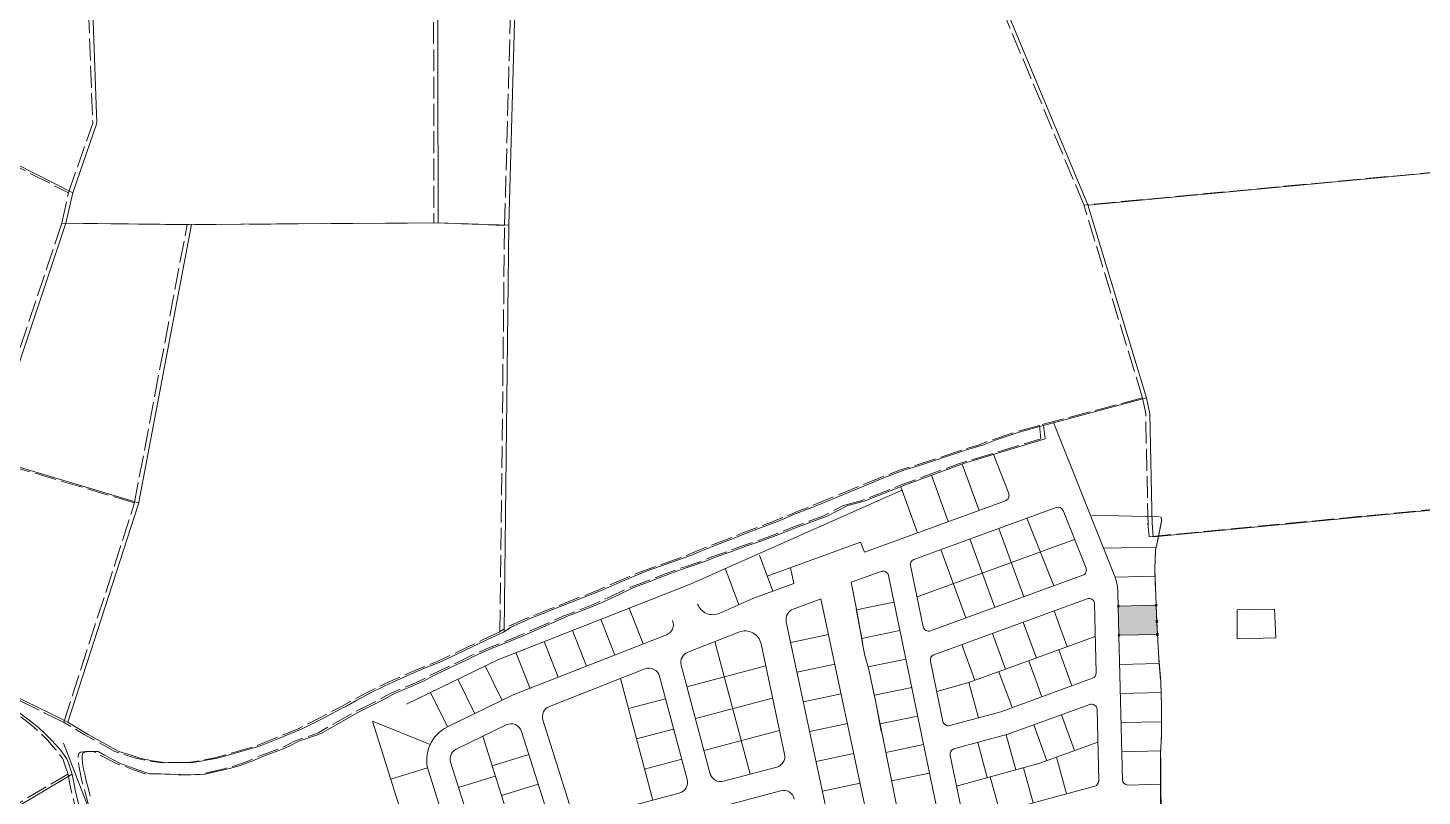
# Model space of a CAD drawing. Header units: millimetres. Extents: x 611548 to 616630, y 1316670 to 1320037.
# Drawn here: x 613822 to 614588, y 1318508 to 1318930 of the extents above; entities that cross this region are included whole.
import ezdxf

# ---------------------------------------------------------------- set-up
doc = ezdxf.new("R2010")
doc.units = ezdxf.units.MM
doc.header["$PDMODE"] = 35
doc.header["$PDSIZE"] = 0.5
doc.linetypes.add('ACAD_ISO02W100', pattern=[15, 12, -3])
for name, color, linetype in [('2', 7, 'Continuous'), ('CVL_CUADCON_TIT', 1, 'Continuous'), ('CVL_PUNTO', 250, 'Continuous'), ('FONDO_MANAGUA', 8, 'ACAD_ISO02W100'), ('Level 22', 7, 'Continuous'), ('POLIGONALES', 2, 'Continuous')]:
    doc.layers.add(name, color=color, linetype=linetype)

msp = doc.modelspace()

# ---------------------------------------------------------------- hatches: boundary and pattern name
at = {"lineweight": 0}
h = msp.add_hatch(color=7, dxfattribs=at)
h.dxf.hatch_style = 1
h.paths.add_polyline_path([(614441.93323, 1318612.40121), (614421.14922, 1318611.91357), (614421.5245, 1318595.91858), (614442.70822, 1318596.41557), (614442.37022, 1318602.68457)])

# ---------------------------------------------------------------- linework, layer by layer
at = {"color": 1, "lineweight": 0}
for p, q in [((614418.93512, 1318629.07203), (614385.62243, 1318712.78874)), ((614335.34149, 1318690.06242), (614344.64811, 1318664.57259)), ((614318.44422, 1318683.85328), (614327.73803, 1318658.39853)), ((614302.27676, 1318675.64527), (614186.34729, 1318624.16941)), ((614301.56914, 1318677.58334), (614310.82794, 1318652.22448)), ((614308.87183, 1318637.66939), (614387.0293, 1318666.20554)), ((614370.97137, 1318660.34262), (614385.76805, 1318623.15772)), ((614390.84603, 1318664.49649), (614403.42321, 1318632.88933)), ((614406.638, 1318662.04378), (614443.70302, 1318661.04458)), ((614443.70302, 1318661.04458), (614406.638, 1318662.04378)), ((614445.13565, 1318659.42376), (614442.58069, 1318646.66896)), ((614444.50282, 1318661.02302), (614444.67576, 1318660.19434)), ((614444.66627, 1318660.23981), (614444.51231, 1318660.97755)), ((614444.67576, 1318660.19434), (614445.13565, 1318659.42376)), ((614445.08579, 1318659.50731), (614444.72562, 1318660.11079)), ((614369.25259, 1318617.12774), (614355.53246, 1318654.7057)), ((614444.97851, 1318658.63926), (614442.73784, 1318647.45346)), ((614310.558, 1318616.99137), (614397.1664, 1318648.61304)), ((614353.2754, 1318611.2943), (614339.55528, 1318648.87226)), ((614442.01379, 1318644.41536), (614413.09962, 1318643.73696)), ((614442.58069, 1318646.66896), (614441.58876, 1318642.72571)), ((614442.38551, 1318645.89305), (614441.78394, 1318643.50162)), ((614231.22955, 1318620.13423), (614223.93724, 1318639.97788)), ((614337.29822, 1318605.46085), (614323.57809, 1318643.03881)), ((614441.58876, 1318642.72571), (614441.15248, 1318632.18924)), ((614441.55566, 1318641.92631), (614441.18558, 1318632.98864)), ((614212.5248, 1318612.66139), (614205.1172, 1318632.81873)), ((614242.76102, 1318624.37192), (614240.95044, 1318633.09953)), ((614290.83401, 1318631.08359), (614274.3837, 1318625.0774)), ((614323.15196, 1318492.83222), (614294.80024, 1318628.87736)), ((614306.96362, 1318634.23893), (614313.97409, 1318600.59931)), ((614317.94032, 1318598.39307), (614401.66449, 1318628.96168)), ((614419.38005, 1318627.87819), (614441.29059, 1318628.39226)), ((614441.15248, 1318632.18924), (614441.93537, 1318612.40126)), ((614441.18157, 1318631.38968), (614441.57697, 1318620.5189)), ((614186.34729, 1318624.16941), (614080.14416, 1318582.51255)), ((614242.76102, 1318624.37192), (614220.35165, 1318616.13672)), ((614276.85886, 1318612.05064), (614274.3837, 1318625.0774)), ((614277.0082, 1318611.26461), (614274.3837, 1318625.0774)), ((614220.35165, 1318616.13672), (614202.08483, 1318608.02576)), ((614257.86792, 1318615.98042), (614242.52874, 1318610.34344)), ((614284.98056, 1318487.79174), (614257.66642, 1318615.90637)), ((614277.25377, 1318609.93875), (614297.85242, 1318614.2315)), ((614404.08422, 1318616.00427), (614319.79992, 1318585.23115)), ((614409.00439, 1318575.2532), (614408.11273, 1318613.2563)), ((614421.14922, 1318611.91357), (614420.98227, 1318619.02914)), ((614160.07216, 1318591.15404), (614152.35241, 1318610.83534)), ((614279.29305, 1318598.92846), (614277.0082, 1318611.26461)), ((614279.14734, 1318599.71516), (614277.15391, 1318610.47791)), ((614393.03407, 1318589.61139), (614385.83101, 1318609.33982)), ((614128.95695, 1318578.94948), (614121.23721, 1318598.63079)), ((614144.51455, 1318585.05176), (614136.79481, 1318604.73306)), ((614212.6732, 1318597.72802), (614184.57734, 1318586.70776)), ((614265.07521, 1318479.72572), (614238.7047, 1318603.41433)), ((614280.82637, 1318590.26434), (614279.29305, 1318598.92846)), ((614280.68695, 1318591.05219), (614279.43248, 1318598.14061)), ((614280.13112, 1318594.19288), (614301.11704, 1318598.56633)), ((614376.12353, 1318583.43861), (614368.92093, 1318603.16577)), ((614172.80005, 1318596.1464), (614088.63064, 1318563.13199)), ((614113.39935, 1318572.84721), (614105.6796, 1318592.52851)), ((614199.36468, 1318592.50791), (614218.81263, 1318519.5994)), ((614237.76153, 1318530.58913), (614224.843, 1318591.18242)), ((614241.13101, 1318592.03394), (614261.97917, 1318596.4473)), ((614281.90396, 1318584.89981), (614280.82637, 1318590.26434)), ((614342.30383, 1318571.08923), (614335.10076, 1318590.81766)), ((614339.05824, 1318569.90423), (614408.53472, 1318595.27085)), ((614359.21391, 1318577.26328), (614352.01084, 1318596.99171)), ((614423.38583, 1318516.58622), (614421.52455, 1318595.91625)), ((614442.71082, 1318596.41333), (614443.41524, 1318583.35178)), ((614080.14416, 1318582.51255), (614029.89136, 1318558.13395)), ((614097.84175, 1318566.74493), (614090.122, 1318586.42624)), ((614281.74639, 1318585.68423), (614280.98394, 1318589.47993)), ((614283.88171, 1318577.84889), (614281.90396, 1318584.89981)), ((614283.66563, 1318578.61925), (614282.12004, 1318584.12945)), ((614283.67498, 1318578.58591), (614304.38165, 1318582.90116)), ((614388.44126, 1318587.93451), (614395.64433, 1318568.20608)), ((614443.41524, 1318583.35178), (614444.49831, 1318570.63216)), ((614443.48312, 1318582.55458), (614444.43043, 1318571.42937)), ((614082.4784, 1318560.14742), (614073.2509, 1318579.1685)), ((614160.9965, 1318577.45847), (614108.48928, 1318556.86317)), ((614180.94672, 1318579.52774), (614196.90769, 1318519.69159)), ((614184.11512, 1318567.6497), (614227.39865, 1318579.19535)), ((614244.61562, 1318575.68968), (614265.44016, 1318580.09804)), ((614287.54746, 1318560.86598), (614283.88171, 1318577.84889)), ((614287.37865, 1318561.64805), (614284.05052, 1318577.06682)), ((614317.89171, 1318581.80069), (614324.81212, 1318548.59325)), ((614355.56055, 1318575.9294), (614362.76361, 1318556.20097)), ((614372.0009, 1318581.93195), (614379.20397, 1318562.20353)), ((614443.66407, 1318580.42957), (614421.89989, 1318579.91893)), ((614067.44268, 1318552.8533), (614058.21519, 1318571.87439)), ((614147.48683, 1318572.15947), (614165.31356, 1318505.3288)), ((614169.0384, 1318573.39204), (614184.18368, 1318516.61384)), ((614287.09687, 1318562.95351), (614307.64626, 1318567.23599)), ((614321.3741, 1318565.09052), (614339.05824, 1318569.90423)), ((614339.06159, 1318569.90545), (614344.3152, 1318550.60525)), ((614356.58564, 1318553.94526), (614407.0339, 1318572.36448)), ((614444.49831, 1318570.63216), (614444.88626, 1318557.18525)), ((614444.52139, 1318569.83241), (614444.86319, 1318557.985)), ((614052.40697, 1318545.55919), (614043.17948, 1318564.58027)), ((614088.63064, 1318563.13199), (614052.40697, 1318545.55919)), ((614172.32612, 1318561.06671), (614151.8992, 1318555.61794)), ((614188.7855, 1318550.14091), (614231.18198, 1318561.44995)), ((614248.10023, 1318559.34541), (614268.90115, 1318563.74878)), ((614298.13073, 1318508.08286), (614287.54746, 1318560.86598)), ((614290.89171, 1318543.20495), (614287.69632, 1318560.07986)), ((614444.67675, 1318564.4472), (614422.27523, 1318563.9216)), ((614328.53737, 1318546.31038), (614356.58564, 1318553.94526)), ((614389.92941, 1318552.27862), (614397.13248, 1318532.55019)), ((614444.8828, 1318553.96307), (614444.85368, 1318540.37801)), ((614444.88109, 1318553.16299), (614444.85539, 1318541.17809)), ((614444.88626, 1318557.18525), (614444.8828, 1318553.96307)), ((614444.8854, 1318556.38516), (614444.88366, 1318554.76316)), ((614011.1997, 1318548.76931), (614040.94905, 1318454.35277)), ((614011.1997, 1318548.76931), (614042.91503, 1318535.884)), ((614084.80419, 1318546.72962), (614057.33726, 1318533.40488)), ((614104.9338, 1318549.42469), (614120.6958, 1318499.40029)), ((614176.76298, 1318544.43336), (614156.33606, 1318538.98459)), ((614251.58484, 1318543.00115), (614272.36214, 1318547.39952)), ((614290.12772, 1318547.23963), (614310.91087, 1318551.57082)), ((614374.71034, 1318546.72197), (614381.9134, 1318526.99354)), ((614444.87097, 1318548.44563), (614422.65056, 1318547.92428)), ((614071.87226, 1318540.45609), (614099.62351, 1318452.381)), ((614107.92404, 1318496.38557), (614093.20173, 1318543.11027)), ((614193.45587, 1318532.63212), (614234.96532, 1318543.70455)), ((614349.126, 1318517.71035), (614343.87247, 1318537.01027)), ((614364.75893, 1318521.96572), (614359.5054, 1318541.26563)), ((614378.05693, 1318525.5855), (614409.89695, 1318537.21064)), ((614444.85368, 1318540.37801), (614444.43091, 1318531.76118)), ((614444.81447, 1318539.57888), (614444.47012, 1318532.5603)), ((614077.01547, 1318524.13294), (614097.17937, 1318530.4863)), ((614255.06945, 1318526.65689), (614275.82313, 1318531.05026)), ((614293.33605, 1318531.56273), (614314.17548, 1318535.90566)), ((614387.20311, 1318528.92487), (614392.67199, 1318508.83384)), ((614444.46372, 1318532.42994), (614423.0259, 1318531.92696)), ((614444.43091, 1318531.76118), (614444.29313, 1318502.85058)), ((614444.4271, 1318530.9611), (614444.29695, 1318503.65065)), ((614021.27691, 1318516.78691), (614041.44082, 1318523.14028)), ((614041.99135, 1318521.39305), (614070.98017, 1318429.39022)), ((614054.21257, 1318526.15504), (614083.79987, 1318432.25281)), ((614181.19983, 1318527.80001), (614160.77291, 1318522.35124)), ((614204.22198, 1318515.70742), (614233.41077, 1318523.49337)), ((614332.20782, 1318513.10514), (614378.05693, 1318525.5855)), ((614374.33707, 1318503.84298), (614369.08354, 1318523.1429)), ((614058.60348, 1318512.21945), (614078.76738, 1318518.57282)), ((614082.15867, 1318507.80978), (614102.32257, 1318514.16314)), ((614258.55405, 1318510.31263), (614279.28412, 1318514.701)), ((614296.55554, 1318515.88816), (614317.44009, 1318520.24049)), ((614350.74862, 1318518.15204), (614356.00215, 1318498.85213)), ((614444.34663, 1318514.07686), (614426.45571, 1318513.6571)), ((614128.01371, 1318495.37927), (614179.90421, 1318509.22078)), ((614235.55181, 1318510.5195), (614132.31706, 1318482.98219)), ((614300.1177, 1318498.22119), (614298.13073, 1318508.08286))]:
    msp.add_line(p, q, dxfattribs=at)
at = {"color": 1, "lineweight": 0, "flags": 128}
msp.add_lwpolyline([(614352.50831, 1318695.31217), (614360.91231, 1318673.77503, -0.420661789), (614359.14625, 1318669.86602), (614281.62282, 1318641.56136), (614279.5648, 1318647.19806), (614228.1786, 1318628.4364)], format="xyb", dxfattribs=at)
at = {"color": 1, "lineweight": 0, "ltscale": 0.5, "flags": 128}
msp.add_lwpolyline([(614421.14922, 1318611.91357), (614441.93322, 1318612.40157), (614442.37022, 1318602.68457), (614442.70822, 1318596.41557), (614421.52422, 1318595.91857), (614421.14922, 1318611.91357)], dxfattribs=at)
at = {"color": 1, "lineweight": 0, "flags": 128}
msp.add_lwpolyline([(614335.64583, 1318496.60794), (614328.6959, 1318529.95705, -0.396658277), (614330.84508, 1318533.46415), (614360.52955, 1318541.54441), (614405.44646, 1318557.94406, -0.513453913), (614409.47497, 1318555.19609), (614410.39411, 1318516.02128, -0.344897716), (614408.18264, 1318513.05592), (614339.37108, 1318494.32506, -0.431989509)], format="xyb", close=True, dxfattribs=at)
at = {"color": 1, "lineweight": 0}
for centre, radius, start, end in [((614388.05831, 1318663.38719), 3.00032, 21.69867938, 110.05769018), ((614309.90083, 1318634.85105), 3.00032, 110.05769018, 191.77191526), ((614291.86302, 1318628.26524), 3.00032, 11.77191526, 110.05769018), ((614400.63548, 1318631.78003), 3.00032, 290.05769018, 21.69867938), ((614391.98712, 1318618.34884), 29.00313, 1.34405527, 21.69867932), ((614198.4079, 1318616.30662), 9.06049, 201.54113341, 293.94253224), ((614405.11323, 1318613.18592), 3.00032, 1.34407331, 110.05769018), ((614244.61226, 1318604.67383), 6.04033, 110.17781003, 192.03531005), ((614170.59441, 1318601.76963), 6.04033, 291.41697672, 21.54113341), ((614215.98166, 1318589.29317), 9.06049, 12.03531005, 111.41697672), ((614316.91131, 1318601.21142), 3.00032, 191.77191526, 290.05769018), ((614186.78298, 1318581.08453), 6.04033, 111.41697672, 194.93558775), ((614320.82893, 1318582.41281), 3.00032, 110.05769018, 191.77191526), ((614163.20214, 1318571.83524), 6.04033, 14.93558775, 111.41697672), ((614406.00489, 1318575.18282), 3.00032, 290.05769018, 1.3440553), ((614110.69492, 1318551.23994), 6.04033, 111.41697672, 197.48892111), ((614061.19506, 1318527.44387), 20.13443, 115.87892116, 197.48892111), ((614087.44061, 1318541.29503), 6.04033, 17.48892111, 115.87892116), ((614327.74934, 1318549.20537), 3.00032, 191.77191526, 285.22726699), ((614059.97368, 1318527.97029), 6.04033, 115.87892116, 197.48892111), ((614231.85398, 1318529.32963), 6.04033, 284.93558782, 12.03531005), ((614178.34742, 1318515.05705), 6.04033, 284.93558782, 14.93558775), ((614202.66518, 1318521.54368), 6.04033, 194.93558775, 284.93558782), ((614426.38533, 1318516.65659), 3.00032, 181.34405503, 271.34405503), ((614237.10861, 1318504.68324), 6.04033, 12.03531005, 104.93558782)]:
    msp.add_arc(centre, radius, start, end, dxfattribs=at)
at = {"layer": '2', "color": 1, "lineweight": 0}
for p, q in [((614086.16413, 1318821.48576), (614090.88813, 1318993.14976)), ((614404.49913, 1318832.58676), (614337.08013, 1318993.79676)), ((613705.09113, 1318910.96476), (613846.49013, 1318839.11776)), ((614705.86113, 1318860.64076), (614404.53013, 1318832.35476)), ((613842.76913, 1318822.35476), (613846.49013, 1318839.11776)), ((614436.75113, 1318726.50776), (614404.49913, 1318832.45976)), ((613842.76813, 1318822.35476), (613799.54713, 1318693.25076)), ((613911.71713, 1318821.64576), (613842.76813, 1318822.35476)), ((613882.61513, 1318668.10276), (613911.71713, 1318821.64576)), ((614047.72913, 1318822.60576), (613911.71713, 1318821.64576)), ((614047.31413, 1318822.62076), (614086.16113, 1318821.23776)), ((614083.60813, 1318597.95976), (614086.16413, 1318821.48576)), ((614436.75113, 1318726.50776), (614380.08813, 1318711.30376)), ((614380.08813, 1318711.30376), (614380.95913, 1318703.93076)), ((613882.73313, 1318668.72576), (613799.62613, 1318693.48176)), ((613843.89913, 1318548.17176), (613882.65213, 1318668.21776)), ((614440.63313, 1318650.12276), (614689.16613, 1318674.01776)), ((614439.76213, 1318657.49576), (614440.34913, 1318650.09976)), ((613798.17913, 1318491.20476), (613846.13913, 1318519.70176))]:
    msp.add_line(p, q, dxfattribs=at)
for points in [[(613846.49013, 1318839.11776), (613859.78613, 1318877.45376), (613850.72913, 1319127.81976), (613824.63413, 1319143.75476)], [(614090.84613, 1318993.85376), (614047.08613, 1318994.17276), (614047.31413, 1318822.62076)], [(614439.84913, 1318656.40276), (614438.50813, 1318717.60676), (614436.75113, 1318726.50776)], [(614380.08813, 1318711.30376), (614366.74713, 1318707.53276), (614354.04013, 1318703.37776), (614346.54213, 1318700.47776), (614337.77513, 1318697.83576), (614312.99713, 1318689.65176), (614303.21313, 1318686.63176), (614291.39513, 1318682.09276), (614281.22713, 1318677.93076), (614255.04613, 1318667.08176), (614247.92913, 1318664.30776), (614243.22713, 1318662.41576), (614238.90613, 1318660.64976), (614233.82213, 1318658.50576), (614225.43513, 1318655.35376), (614218.06413, 1318652.58076), (614210.05713, 1318649.30176), (614199.89113, 1318645.51976), (614190.74113, 1318641.86276), (614186.16513, 1318639.84376), (614162.14813, 1318631.27576), (614154.77613, 1318628.24876), (614147.40513, 1318625.09376), (614136.60113, 1318620.29776), (614124.27413, 1318615.63376), (614111.69213, 1318610.58876), (614107.62613, 1318609.07676), (614105.97413, 1318608.31876), (614097.45913, 1318604.91376), (614094.78913, 1318603.65176), (614090.97613, 1318602.01076), (614087.41713, 1318600.36976), (614083.22113, 1318597.71476)], [(614272.44113, 1318667.28276), (614281.46213, 1318669.66976), (614304.21013, 1318678.62276), (614336.10713, 1318690.34376), (614380.95913, 1318703.93076)], [(613856.11613, 1318507.54776), (613854.98413, 1318512.12576), (613853.85013, 1318515.94176), (613853.34913, 1318518.73876), (613852.46813, 1318522.29976), (613851.96813, 1318525.60576), (613851.72113, 1318528.27476), (613851.72513, 1318529.92676), (613852.10813, 1318531.06876), (613852.99913, 1318531.70176), (613855.79313, 1318532.07476), (613860.49113, 1318532.05976), (613863.91413, 1318530.01676), (613872.28313, 1318525.67076), (613882.30513, 1318522.08176), (613888.64813, 1318519.77476), (613894.87013, 1318519.75576), (613905.66113, 1318519.34176), (613913.78713, 1318519.31676), (613919.12013, 1318519.55476), (613932.71313, 1318522.81776), (613937.92213, 1318524.19976), (613944.65713, 1318526.59376), (613952.28313, 1318529.87376), (613961.17913, 1318533.15076), (613965.11913, 1318534.79076), (613970.71213, 1318537.82376), (613981.00513, 1318541.22276), (613983.67413, 1318542.35876), (614003.25313, 1318553.48176), (614016.34713, 1318560.04976), (614022.95813, 1318563.71476), (614032.49013, 1318567.87876), (614035.54013, 1318569.01376), (614039.60813, 1318570.90776), (614044.94713, 1318573.81376), (614050.66713, 1318576.59176), (614057.65813, 1318579.87476), (614062.48813, 1318582.14676), (614067.82713, 1318584.79976), (614077.48713, 1318589.09076), (614087.01813, 1318592.74676), (614094.39013, 1318595.77376), (614103.66813, 1318599.93976), (614111.54813, 1318603.34676), (614118.79313, 1318606.62776), (614126.16413, 1318609.40176), (614134.93313, 1318612.93276), (614144.59313, 1318617.22376), (614154.76213, 1318622.27576), (614161.87813, 1318624.79576), (614166.45413, 1318626.56076), (614174.96813, 1318629.96576), (614181.06813, 1318632.10776), (614185.38813, 1318633.61876), (614194.53713, 1318636.64076), (614200.13013, 1318639.03876), (614207.75413, 1318641.68376), (614216.39513, 1318644.83476), (614225.29013, 1318647.85676), (614236.09213, 1318651.89076), (614244.60713, 1318655.29576), (614249.18213, 1318656.93376), (614253.62913, 1318658.57176), (614261.12713, 1318661.47176), (614272.44113, 1318667.28276)], [(614083.22113, 1318597.71476), (614074.83213, 1318593.80076), (614049.15513, 1318581.55276), (614038.98813, 1318577.51676), (614024.75313, 1318571.20676), (614017.63513, 1318567.92476), (614010.26213, 1318564.26176), (614002.63513, 1318560.21876), (613996.91313, 1318557.05876), (613993.22713, 1318555.16476), (613984.70913, 1318550.61576), (613972.63313, 1318544.55276), (613959.16113, 1318539.00276), (613949.24813, 1318534.96676), (613926.88713, 1318528.55376), (613916.09013, 1318526.55376), (613912.27913, 1318526.05676), (613901.36013, 1318525.96276), (613898.05813, 1318525.84576), (613890.31613, 1318526.88576), (613883.46313, 1318528.43176), (613878.64213, 1318529.97176), (613871.91813, 1318532.15276), (613855.05313, 1318541.48076), (613843.76913, 1318548.24976)], [(613843.76913, 1318548.24976), (613833.49713, 1318553.23676), (613820.68813, 1318559.50276), (613798.87513, 1318570.49776), (613765.14413, 1318588.51876)], [(613846.24013, 1318519.39576), (613844.47513, 1318524.73876), (613843.34013, 1318528.04576), (613839.41713, 1318533.26776), (613834.85813, 1318538.36476), (613831.56513, 1318541.67876), (613827.63713, 1318545.24876), (613824.97613, 1318547.54476), (613820.41413, 1318550.98976), (613817.24513, 1318553.28676), (613813.31413, 1318555.33176), (613809.89013, 1318557.37576), (613806.46613, 1318559.03776), (613802.78813, 1318560.70076), (613799.61713, 1318562.10876), (613796.70013, 1318563.38776), (613793.90913, 1318564.28576), (613790.61213, 1318566.07576), (613787.82013, 1318566.84676), (613781.35013, 1318569.15376)], [(614445.55113, 1318421.37176), (614445.47813, 1318444.24576), (614445.65513, 1318465.21276), (614445.05513, 1318480.20976), (614444.72413, 1318500.92376), (614444.62213, 1318511.59876), (614444.51313, 1318519.09676), (614444.52713, 1318525.19576), (614444.41613, 1318532.05876)], [(613866.90413, 1318452.23676), (613862.35413, 1318461.14676), (613860.71513, 1318465.97976), (613858.44613, 1318473.10376), (613851.39113, 1318496.25276), (613849.75813, 1318503.50076), (613848.12213, 1318509.85976), (613847.24313, 1318514.05576), (613846.24013, 1318519.39576)]]:
    msp.add_lwpolyline(points, dxfattribs=at)
at = {"layer": 'CVL_CUADCON_TIT', "color": 1, "lineweight": 0}
msp.add_lwpolyline([(614421.52455, 1318595.91625), (614421.14922, 1318611.91357), (614441.93537, 1318612.40126), (614442.33674, 1318603.482), (614442.71082, 1318596.41333)], close=True, dxfattribs=at)
at = {"layer": 'CVL_PUNTO', "color": 1, "lineweight": 0, "ltscale": 0.5}
for p in [(614441.93537, 1318612.40126), (614421.14922, 1318611.91357), (614442.33674, 1318603.482), (614421.52455, 1318595.91625), (614442.71082, 1318596.41333)]:
    msp.add_point(p, dxfattribs=at)
at = {"layer": 'FONDO_MANAGUA', "color": 1, "lineweight": 0}
for p, q in [((614083.87025, 1318821.47871), (614088.59425, 1318993.14271)), ((614402.20525, 1318832.57971), (614334.78625, 1318993.78971)), ((613702.79725, 1318910.95771), (613844.19625, 1318839.11071)), ((614703.56725, 1318860.63371), (614402.23625, 1318832.34771)), ((613840.47525, 1318822.34771), (613844.19625, 1318839.11071)), ((614434.45725, 1318726.50071), (614402.20525, 1318832.45271)), ((613840.47425, 1318822.34771), (613797.25325, 1318693.24371)), ((613909.42325, 1318821.63871), (613840.47425, 1318822.34771)), ((613880.32125, 1318668.09571), (613909.42325, 1318821.63871)), ((614045.43525, 1318822.59871), (613909.42325, 1318821.63871)), ((614045.02025, 1318822.61371), (614083.86725, 1318821.23071)), ((614081.31425, 1318597.95271), (614083.87025, 1318821.47871)), ((614434.45725, 1318726.50071), (614377.79425, 1318711.29671)), ((614377.79425, 1318711.29671), (614378.66525, 1318703.92371)), ((613880.43925, 1318668.71871), (613797.33225, 1318693.47471)), ((613841.60525, 1318548.16471), (613880.35825, 1318668.21071)), ((614438.33925, 1318650.11571), (614686.87225, 1318674.01071)), ((614437.46825, 1318657.48871), (614438.05525, 1318650.09271)), ((613795.88525, 1318491.19771), (613843.84525, 1318519.69471))]:
    msp.add_line(p, q, dxfattribs=at)
at = {"layer": 'FONDO_MANAGUA', "color": 1, "lineweight": 0, "flags": 128}
for points in [[(613844.19625, 1318839.11071), (613857.49225, 1318877.44671), (613848.43525, 1319127.81271), (613822.34025, 1319143.74771)], [(614088.55225, 1318993.84671), (614044.79225, 1318994.16571), (614045.02025, 1318822.61371)], [(614437.55525, 1318656.39571), (614436.21425, 1318717.59971), (614434.45725, 1318726.50071)], [(614377.79425, 1318711.29671), (614364.45325, 1318707.52571), (614351.74625, 1318703.37071), (614344.24825, 1318700.47071), (614335.48125, 1318697.82871), (614310.70325, 1318689.64471), (614300.91925, 1318686.62471), (614289.10125, 1318682.08571), (614278.93325, 1318677.92371), (614252.75225, 1318667.07471), (614245.63525, 1318664.30071), (614240.93325, 1318662.40871), (614236.61225, 1318660.64271), (614231.52825, 1318658.49871), (614223.14125, 1318655.34671), (614215.77025, 1318652.57371), (614207.76325, 1318649.29471), (614197.59725, 1318645.51271), (614188.44725, 1318641.85571), (614183.87125, 1318639.83671), (614159.85425, 1318631.26871), (614152.48225, 1318628.24171), (614145.11125, 1318625.08671), (614134.30725, 1318620.29071), (614121.98025, 1318615.62671), (614109.39825, 1318610.58171), (614105.33225, 1318609.06971), (614103.68025, 1318608.31171), (614095.16525, 1318604.90671), (614092.49525, 1318603.64471), (614088.68225, 1318602.00371), (614085.12325, 1318600.36271), (614080.92725, 1318597.70771)], [(614270.14725, 1318667.27571), (614279.16825, 1318669.66271), (614301.91625, 1318678.61571), (614333.81325, 1318690.33671), (614378.66525, 1318703.92371)], [(613964.52325, 1318286.98171), (613959.72225, 1318296.90771), (613956.94325, 1318303.14271), (613953.27825, 1318310.14371), (613949.23625, 1318319.17771), (613944.93725, 1318326.56171), (613940.00525, 1318335.09071), (613927.48225, 1318354.69871), (613923.05025, 1318360.04871), (613917.48425, 1318368.45271), (613905.34225, 1318388.18671), (613901.67325, 1318393.78971), (613899.14525, 1318398.75271), (613896.36525, 1318404.35271), (613893.71025, 1318409.18971), (613890.92925, 1318414.40871), (613886.50325, 1318421.91971), (613883.34225, 1318427.26571), (613880.93825, 1318431.08571), (613878.66425, 1318435.79471), (613876.64125, 1318439.48571), (613870.45225, 1318452.84771), (613868.05825, 1318460.73371), (613865.53725, 1318468.36571), (613863.52325, 1318475.86971), (613861.00125, 1318482.99371), (613858.60825, 1318491.38771), (613856.33925, 1318498.38371), (613854.95525, 1318503.47071), (613853.82225, 1318507.54071), (613852.69025, 1318512.11871), (613851.55625, 1318515.93471), (613851.05525, 1318518.73171), (613850.17425, 1318522.29271), (613849.67425, 1318525.59871), (613849.42725, 1318528.26771), (613849.43125, 1318529.91971), (613849.81425, 1318531.06171), (613850.70525, 1318531.69471), (613853.49925, 1318532.06771), (613858.19725, 1318532.05271), (613861.62025, 1318530.00971), (613869.98925, 1318525.66371), (613880.01125, 1318522.07471), (613886.35425, 1318519.76771), (613892.57625, 1318519.74871), (613903.36725, 1318519.33471), (613911.49325, 1318519.30971), (613916.82625, 1318519.54771), (613930.41925, 1318522.81071), (613935.62825, 1318524.19271), (613942.36325, 1318526.58671), (613949.98925, 1318529.86671), (613958.88525, 1318533.14371), (613962.82525, 1318534.78371), (613968.41825, 1318537.81671), (613978.71125, 1318541.21571), (613981.38025, 1318542.35171), (614000.95925, 1318553.47471), (614014.05325, 1318560.04271), (614020.66425, 1318563.70771), (614030.19625, 1318567.87171), (614033.24625, 1318569.00671), (614037.31425, 1318570.90071), (614042.65325, 1318573.80671), (614048.37325, 1318576.58471), (614055.36425, 1318579.86771), (614060.19425, 1318582.13971), (614065.53325, 1318584.79271), (614075.19325, 1318589.08371), (614084.72425, 1318592.73971), (614092.09625, 1318595.76671), (614101.37425, 1318599.93271), (614109.25425, 1318603.33971), (614116.49925, 1318606.62071), (614123.87025, 1318609.39471), (614132.63925, 1318612.92571), (614142.29925, 1318617.21671), (614152.46825, 1318622.26871), (614159.58425, 1318624.78871), (614164.16025, 1318626.55371), (614172.67425, 1318629.95871), (614178.77425, 1318632.10071), (614183.09425, 1318633.61171), (614192.24325, 1318636.63371), (614197.83625, 1318639.03171), (614205.46025, 1318641.67671), (614214.10125, 1318644.82771), (614222.99625, 1318647.84971), (614233.79825, 1318651.88371), (614242.31325, 1318655.28871), (614246.88825, 1318656.92671), (614251.33525, 1318658.56471), (614258.83325, 1318661.46471), (614270.14725, 1318667.27571)], [(614080.92725, 1318597.70771), (614072.53825, 1318593.79371), (614046.86125, 1318581.54571), (614036.69425, 1318577.50971), (614022.45925, 1318571.19971), (614015.34125, 1318567.91771), (614007.96825, 1318564.25471), (614000.34125, 1318560.21171), (613994.61925, 1318557.05171), (613990.93325, 1318555.15771), (613982.41525, 1318550.60871), (613970.33925, 1318544.54571), (613956.86725, 1318538.99571), (613946.95425, 1318534.95971), (613924.59325, 1318528.54671), (613913.79625, 1318526.54671), (613909.98525, 1318526.04971), (613899.06625, 1318525.95571), (613895.76425, 1318525.83871), (613888.02225, 1318526.87871), (613881.16925, 1318528.42471), (613876.34825, 1318529.96471), (613869.62425, 1318532.14571), (613852.75925, 1318541.47371), (613841.47525, 1318548.24271)], [(613841.47525, 1318548.24271), (613831.20325, 1318553.22971), (613818.39425, 1318559.49571), (613796.58125, 1318570.49071), (613762.85025, 1318588.51171)], [(613843.94625, 1318519.38871), (613842.18125, 1318524.73171), (613841.04625, 1318528.03871), (613837.12325, 1318533.26071), (613832.56425, 1318538.35771), (613829.27125, 1318541.67171), (613825.34325, 1318545.24171), (613822.68225, 1318547.53771), (613818.12025, 1318550.98271), (613814.95125, 1318553.27971), (613811.02025, 1318555.32471), (613807.59625, 1318557.36871), (613804.17225, 1318559.03071), (613800.49425, 1318560.69371), (613797.32325, 1318562.10171), (613794.40625, 1318563.38071), (613791.61525, 1318564.27871), (613788.31825, 1318566.06871), (613785.52625, 1318566.83971), (613779.05625, 1318569.14671)], [(613864.61025, 1318452.22971), (613860.06025, 1318461.13971), (613858.42125, 1318465.97271), (613856.15225, 1318473.09671), (613849.09725, 1318496.24571), (613847.46425, 1318503.49371), (613845.82825, 1318509.85271), (613844.94925, 1318514.04871), (613843.94625, 1318519.38871)]]:
    msp.add_lwpolyline(points, dxfattribs=at)
at = {"layer": 'Level 22', "color": 1, "lineweight": 0, "flags": 128}
msp.add_lwpolyline([(613841.50999, 1318536.67149), (613865.16799, 1318475.43649), (613891.97999, 1318416.03049), (613913.65999, 1318378.05749), (613961.22199, 1318284.77649)], dxfattribs=at)
at = {"layer": 'POLIGONALES', "color": 1, "lineweight": 0}
msp.add_lwpolyline([(614507.69861, 1318594.54539), (614507.04429, 1318610.32111), (614486.411, 1318609.93664), (614486.46869, 1318593.94415)], close=True, dxfattribs=at)

doc.saveas('drawing.dxf')
